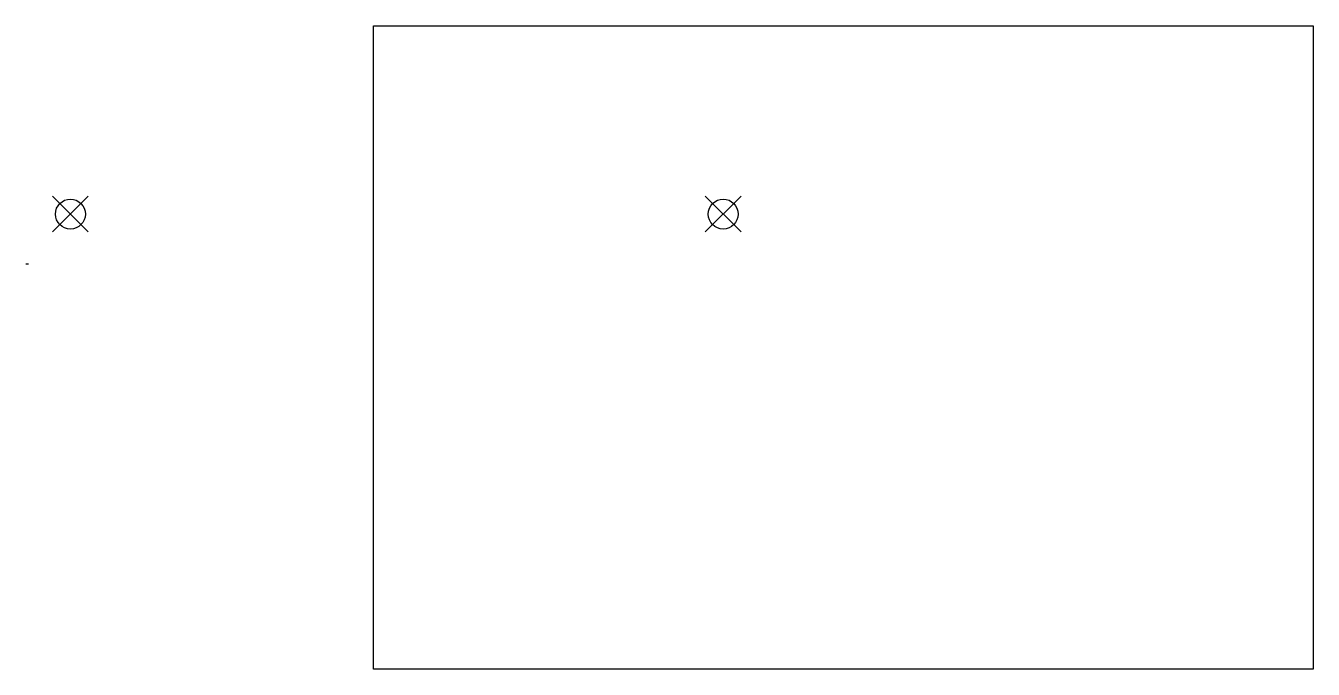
# Model space of a CAD drawing. Header units: millimetres. Extents: x 0.49 to 4.52, y 1.77 to 3.07.
# Drawn here: x 0.488 to 2.418, y 2.109 to 3.074 of the extents above; entities that cross this region are included whole.
import ezdxf
from ezdxf.enums import TextEntityAlignment as Align

# ---------------------------------------------------------------- set-up
doc = ezdxf.new("R2010")
doc.units = ezdxf.units.MM
doc.layers.get('0').update_dxf_attribs({"color": 1})
doc.layers.add('_no_stampa', color=40, linetype='Continuous', plot=False)
doc.layers.add('linee costruzione', color=143, linetype='Continuous')
doc.layers.add('TESTI', color=2, linetype='Continuous')
doc.styles.add('Arial', font='arial.ttf', dxfattribs={"width": 0.75, "height": 2.5})

# ---------------------------------------------------------------- blocks, each defined once
blk = doc.blocks.new('punto_inserimento_blocco')
at = {"layer": '_no_stampa', "linetype": 'Continuous'}
for p, q in [((-0.0268, -0.0268), (0.0268, 0.0268)), ((0.0268, -0.0268), (-0.0268, 0.0268))]:
    blk.add_line(p, q, dxfattribs=at)
blk.add_circle((0, 0), 0.0224, dxfattribs=at)
blk = doc.blocks.new('microonde_3D')
at = {"layer": '_no_stampa', "linetype": 'Continuous'}
blk.add_blockref('punto_inserimento_blocco', (0, 0), dxfattribs=at)
at = {"layer": 'TESTI', "color": 92, "linetype": 'Continuous', "true_color": 0x00d600, "extrusion": (0, -1, 0), "style": 'Arial'}
for s, p in [('02.30', (0.2114, 0.2321, 0.3451)), ('180°', (0.2114, 0.25, 0.3451))]:
    blk.add_text(s, height=0.012, dxfattribs=at).set_placement(p, align=Align.MIDDLE_CENTER)

msp = doc.modelspace()

# ---------------------------------------------------------------- linework, layer by layer
at = {"layer": '_no_stampa', "linetype": 'Continuous'}
msp.add_lwpolyline([(1.0092, 3.0742), (2.418, 3.0742), (2.418, 2.1094), (1.0092, 2.1094)], close=True, dxfattribs=at)
at = {"layer": 'linee costruzione', "linetype": 'Continuous'}
msp.add_line((0.4876, 2.7172, 0.0505), (0.4916, 2.7172, 0.0535), dxfattribs=at)

# ---------------------------------------------------------------- block references
at = {"color": 7, "linetype": 'Continuous', "true_color": 0xfafafa}
msp.add_blockref('microonde_3D', (1.5333, 2.7918), dxfattribs=at)
at = {"layer": '_no_stampa', "linetype": 'Continuous'}
msp.add_blockref('punto_inserimento_blocco', (0.5546, 2.7918), dxfattribs=at)

# ---------------------------------------------------------------- texts
at = {"layer": 'TESTI', "color": 92, "linetype": 'Continuous', "true_color": 0x00d600, "extrusion": (0, -1, 0), "style": 'Arial'}
for s, p in [('02.30', (0.766, 0.2321, -2.4467)), ('180°', (0.766, 0.25, -2.4467))]:
    msp.add_text(s, height=0.012, dxfattribs=at).set_placement(p, align=Align.MIDDLE_CENTER)

doc.saveas('drawing.dxf')
